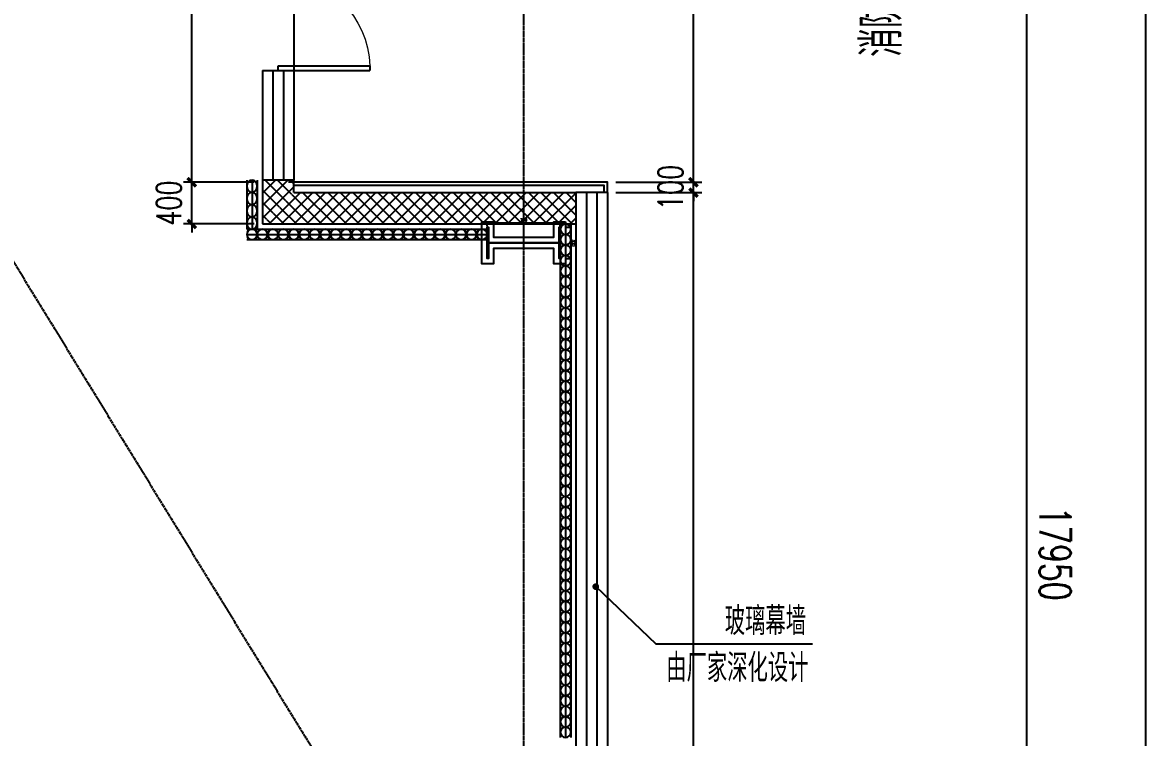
# Model space of a CAD drawing. Extents: x -954573 to 446329, y 489853 to 1226784.
# Drawn here: x -133650 to -122905, y 556133 to 562979 of the extents above; entities that cross this region are included whole.
import ezdxf

# ---------------------------------------------------------------- set-up
doc = ezdxf.new("R2010")
doc.units = 0
doc.header["$LTSCALE"] = 10
doc.header["$MEASUREMENT"] = 0
doc.linetypes.add('10平面$0$DOTE', pattern=[2.42, 2, -0.2, 0.02, -0.2])
doc.layers.get('Defpoints').update_dxf_attribs({"color": 210})
for name, color, linetype in [('10平面$0$10平面$0$WINDOW', 8, 'Continuous'), ('10平面$0$A-AXIS-D', 8, 'Continuous'), ('10平面$0$A-AXIS-DOTE', 8, '10平面$0$DOTE'), ('10平面$0$A-AXIS-DP', 8, 'Continuous'), ('10平面$0$A-AXIS-SYMB', 8, 'Continuous'), ('10平面$0$A-CURTAIN', 8, 'Continuous'), ('10平面$0$A-HATCH-2', 8, 'Continuous'), ('10平面$0$A-HRAIL', 8, 'Continuous'), ('10平面$0$A-TEXT', 8, 'Continuous'), ('10平面$0$A-WINDOW', 8, 'Continuous'), ('10平面$0$AS-COLN', 8, 'Continuous'), ('10平面$0$AS-WALL', 8, 'Continuous'), ('10平面$0$CURTWALL', 8, 'Continuous'), ('10平面$0$DIM_SYMB', 8, 'Continuous'), ('10平面$0$PUB_HATCH', 8, 'Continuous'), ('10平面$0$PUB_TEXT', 8, 'Continuous'), ('10平面$0$WINDOW', 8, 'Continuous'), ('A-LIN-V', 9, 'Continuous')]:
    doc.layers.add(name, color=color, linetype=linetype)
doc.styles.add('10平面$0$_TCH_DIM', font='SIMPLEX', dxfattribs={"bigfont": 'GBCBIG'})
doc.styles.add('10平面$0$_TCH_DIM_T3', font='SIMPLEX', dxfattribs={"width": 0.705882, "bigfont": 'GBCBIG'})
doc.styles.add('10平面$0$A-DIM_T3', font='SIMPLEX', dxfattribs={"width": 0.705882, "bigfont": 'GBCBIG'})
doc.dimstyles.new('10平面$0$_TCH_ARCH&&10', dxfattribs={"dimtxt": 29.75, "dimasz": 10, "dimexe": 10, "dimexo": 10, "dimgap": 12.625, "dimtad": 1, "dimdec": 0, "dimzin": 0, "dimdsep": 46, "dimtxsty": '10平面$0$_TCH_DIM_T3', "dimblk": '10平面$0$_ArchTick', "dimcen": 0.09, "dimclrt": 7, "dimazin": 2, "dimtfac": 1, "dimtdec": 0, "dimtix": 1, "dimtmove": 2, "dimatfit": 3, "dimfxl": 0, "dimtolj": 1, "dimtzin": 0, "dimarcsym": 0})
doc.dimstyles.new('10平面$0$_TCH_ARCH&&100', dxfattribs={"dimtxt": 297.5, "dimasz": 100, "dimexe": 100, "dimexo": 100, "dimgap": 126.25, "dimtad": 1, "dimdec": 0, "dimzin": 0, "dimdsep": 46, "dimtxsty": '10平面$0$_TCH_DIM_T3', "dimblk": '10平面$0$_ArchTick', "dimcen": 0.09, "dimclrt": 7, "dimazin": 2, "dimtfac": 1, "dimtdec": 0, "dimtix": 1, "dimtmove": 2, "dimatfit": 3, "dimfxl": 0, "dimtolj": 1, "dimtzin": 0, "dimarcsym": 0})
doc.dimstyles.new('10平面$0$_TCH_ARCH&&80', dxfattribs={"dimtxt": 238, "dimasz": 80, "dimexe": 80, "dimexo": 80, "dimgap": 101, "dimtad": 1, "dimdec": 0, "dimzin": 0, "dimdsep": 46, "dimtxsty": '10平面$0$_TCH_DIM_T3', "dimblk": '10平面$0$_ArchTick', "dimcen": 0.09, "dimclrt": 7, "dimazin": 2, "dimtfac": 1, "dimtdec": 0, "dimtix": 1, "dimtmove": 2, "dimatfit": 3, "dimfxl": 0, "dimtolj": 1, "dimtzin": 0, "dimarcsym": 0})
doc.dimstyles.new('10平面$0$A-DIM&&100', dxfattribs={"dimtxt": 297.5, "dimasz": 100, "dimexe": 100, "dimexo": 100, "dimgap": 126.25, "dimtad": 1, "dimdec": 0, "dimzin": 0, "dimdsep": 46, "dimtxsty": '10平面$0$A-DIM_T3', "dimblk": '10平面$0$_ArchTick', "dimcen": 0.09, "dimclrt": 7, "dimazin": 2, "dimtfac": 1, "dimtdec": 0, "dimtix": 1, "dimtmove": 2, "dimatfit": 3, "dimfxl": 0, "dimtolj": 1, "dimtzin": 0, "dimarcsym": 0})
pattern_1 = [(45, (60, 0), (-60.000061, 60.000061), []), (135, (60, 0), (-60.000061, -60.000061), [])]

# ---------------------------------------------------------------- blocks, each defined once
blk = doc.blocks.new('10平面$0$_ArchTick')
at = {"color": 0, "linetype": 'ByBlock', "const_width": 0.4}
blk.add_lwpolyline([(-0.5, -0.5), (0.5, 0.5)], dxfattribs=at)
blk = doc.blocks.new('*D3008')
at = {"layer": '10平面$0$A-AXIS-D', "color": 0, "lineweight": -2}
for p, q in [((95776, -237950), (96792, -237950)), ((96692, -237950), (96692, -255900)), ((95776, -255900), (96792, -255900))]:
    blk.add_line(p, q, dxfattribs=at)
at = {"layer": 'Defpoints', "color": 0}
for p in [(95676, -237950), (95676, -255900), (96692, -255900)]:
    blk.add_point(p, dxfattribs=at)
at = {"layer": '10平面$0$A-AXIS-D', "color": 0, "lineweight": -2, "xscale": 100, "yscale": 100, "zscale": 100}
for p, rotation in [((96692, -237950), 90), ((96692, -255900), 270)]:
    blk.add_blockref('10平面$0$_ArchTick', p, dxfattribs=dict(at, rotation=rotation))
at = {"layer": '10平面$0$A-AXIS-D', "color": 7, "insert": (96967, -246925), "char_height": 297.5, "attachment_point": 5, "rotation": 270, "style": '10平面$0$A-DIM_T3'}
blk.add_mtext('\\A1;17950', dxfattribs=at)
blk = doc.blocks.new('*D3084')
at = {"layer": '10平面$0$A-AXIS-D', "color": 0, "lineweight": -2}
for p, q in [((96036, -183400), (97932, -183400)), ((97832, -183400), (97832, -256600)), ((96036, -256600), (97932, -256600))]:
    blk.add_line(p, q, dxfattribs=at)
at = {"layer": 'Defpoints', "color": 0}
for p in [(95936, -183400), (95936, -256600), (97832, -256600)]:
    blk.add_point(p, dxfattribs=at)
at = {"layer": '10平面$0$A-AXIS-D', "color": 0, "lineweight": -2, "xscale": 100, "yscale": 100, "zscale": 100}
for p, rotation in [((97832, -183400), 90), ((97832, -256600), 270)]:
    blk.add_blockref('10平面$0$_ArchTick', p, dxfattribs=dict(at, rotation=rotation))
at = {"layer": '10平面$0$A-AXIS-D', "color": 7, "insert": (98107, -220000), "char_height": 297.5, "attachment_point": 5, "rotation": 270, "style": '10平面$0$_TCH_DIM_T3'}
blk.add_mtext('\\A1;73200', dxfattribs=at)
blk = doc.blocks.new('*D3404')
at = {"layer": '10平面$0$A-AXIS-DP', "color": 0, "lineweight": -2}
for p, q in [((-195790, 766880), (-195790, 766929)), ((-195790, 766919), (-195490, 766919)), ((-195490, 766880), (-195490, 766929))]:
    blk.add_line(p, q, dxfattribs=at)
at = {"layer": 'Defpoints', "color": 0}
for p in [(-195790, 766870), (-195490, 766919), (-195490, 766870)]:
    blk.add_point(p, dxfattribs=at)
at = {"layer": '10平面$0$A-AXIS-DP', "color": 0, "lineweight": -2, "xscale": 10, "yscale": 10, "zscale": 10, "rotation": 180}
blk.add_blockref('10平面$0$_ArchTick', (-195790, 766919), dxfattribs=at)
at = {"layer": '10平面$0$A-AXIS-DP', "color": 0, "lineweight": -2, "xscale": 10, "yscale": 10, "zscale": 10}
blk.add_blockref('10平面$0$_ArchTick', (-195490, 766919), dxfattribs=at)
at = {"layer": '10平面$0$A-AXIS-DP', "color": 7, "insert": (-195640, 766946), "char_height": 29.8, "attachment_point": 5, "style": '10平面$0$_TCH_DIM_T3'}
blk.add_mtext('\\A1;300', dxfattribs=at)
blk = doc.blocks.new('*D3405')
at = {"layer": '10平面$0$A-AXIS-DP', "color": 0, "lineweight": -2}
for p, q in [((-195800, 766820), (-195841, 766820)), ((-195831, 766120), (-195831, 766820)), ((-195800, 766120), (-195841, 766120))]:
    blk.add_line(p, q, dxfattribs=at)
at = {"layer": 'Defpoints', "color": 0}
for p in [(-195831, 766820), (-195790, 766820), (-195790, 766120)]:
    blk.add_point(p, dxfattribs=at)
at = {"layer": '10平面$0$A-AXIS-DP', "color": 0, "lineweight": -2, "xscale": 10, "yscale": 10, "zscale": 10}
for p, rotation in [((-195831, 766820), 90), ((-195831, 766120), 270)]:
    blk.add_blockref('10平面$0$_ArchTick', p, dxfattribs=dict(at, rotation=rotation))
at = {"layer": '10平面$0$A-AXIS-DP', "color": 7, "insert": (-195859, 766470), "char_height": 29.8, "attachment_point": 5, "rotation": 90, "style": '10平面$0$_TCH_DIM_T3'}
blk.add_mtext('\\A1;700', dxfattribs=at)
blk = doc.blocks.new('10平面$0$1232')
at = {"layer": '10平面$0$A-TEXT', "style": '10平面$0$_TCH_DIM'}
blk.add_text('消防救援口', height=384.1, rotation=90, dxfattribs=at).set_placement((-125237, 562649, 0))
blk = doc.blocks.new('10平面$0$99平面图例外参$0$$LinePat$圆环')
for points in [[(0, 150), (300, 150)], [(0, 0), (300, 0)], [(0, -150), (300, -150)]]:
    blk.add_lwpolyline(points)
at = {"color": 0}
blk.add_circle((150, 0), 150, dxfattribs=at)
blk = doc.blocks.new('10平面$0$34242343243')
at = {"layer": '10平面$0$A-HRAIL', "yscale": 0.3333333333333333, "zscale": 0.3333333333333333}
for p, xscale, rotation in [((-131454, 561470), -0.3916666672227438, 90), ((-131454, 561352), -0.3916666672227438, 90), ((-131454, 561235), -0.3916666672227438, 90), ((-131454, 561117), -0.3916666672227438, 90), ((-128454, 561050), -0.3344569287663073, 89.99999999999982), ((-131504, 560950), -0.3333636956401544, 180), ((-131404, 560950), -0.3333636956401544, 180), ((-131304, 560950), -0.3333636956401544, 180), ((-131204, 560950), -0.3333636956401544, 180), ((-131104, 560950), -0.3333636956401544, 180), ((-131004, 560950), -0.3333636956401544, 180), ((-130904, 560950), -0.3333636956401544, 180), ((-130804, 560950), -0.3333636956401544, 180), ((-130704, 560950), -0.3333636956401544, 180), ((-130604, 560950), -0.3333636956401544, 180), ((-130504, 560950), -0.3333636956401544, 180), ((-130404, 560950), -0.3333636956401544, 180), ((-130304, 560950), -0.3333636956401544, 180), ((-130204, 560950), -0.3333636956401544, 180), ((-130104, 560950), -0.3333636956401544, 180), ((-130004, 560950), -0.3333636956401544, 180), ((-129904, 560950), -0.3333636956401544, 180), ((-129804, 560950), -0.3333636956401544, 180), ((-129704, 560950), -0.3333636956401544, 180), ((-129604, 560950), -0.3333636956401544, 180), ((-129504, 560950), -0.3333636956401544, 180), ((-129404, 560950), -0.3333636956401544, 180), ((-129304, 560950), -0.3333636956401544, 180), ((-128454, 560950), -0.3344569287663073, 89.99999999999982), ((-128454, 560849), -0.3344569287663073, 89.99999999999982), ((-128454, 560749), -0.3344569287663073, 89.99999999999982), ((-128454, 560649), -0.3344569287663073, 89.99999999999982), ((-128454, 560548), -0.3344569287663073, 89.99999999999982), ((-128454, 560448), -0.3344569287663073, 89.99999999999982), ((-128454, 560348), -0.3344569287663073, 89.99999999999982), ((-128454, 560247), -0.3344569287663073, 89.99999999999982), ((-128454, 560147), -0.3344569287663073, 89.99999999999982), ((-128454, 560047), -0.3344569287663073, 89.99999999999982), ((-128454, 559946), -0.3344569287663073, 89.99999999999982), ((-128454, 559846), -0.3344569287663073, 89.99999999999982), ((-128454, 559746), -0.3344569287663073, 89.99999999999982), ((-128454, 559645), -0.3344569287663073, 89.99999999999982), ((-128454, 559545), -0.3344569287663073, 89.99999999999982), ((-128454, 559445), -0.3344569287663073, 89.99999999999982), ((-128454, 559344), -0.3344569287663073, 89.99999999999982), ((-128454, 559244), -0.3344569287663073, 89.99999999999982), ((-128454, 559144), -0.3344569287663073, 89.99999999999982), ((-128454, 559043), -0.3344569287663073, 89.99999999999982), ((-128454, 558943), -0.3344569287663073, 89.99999999999982), ((-128454, 558843), -0.3344569287663073, 89.99999999999982), ((-128454, 558742), -0.3344569287663073, 89.99999999999982), ((-128454, 558642), -0.3344569287663073, 89.99999999999982), ((-128454, 558542), -0.3344569287663073, 89.99999999999982), ((-128454, 558441), -0.3344569287663073, 89.99999999999982), ((-128454, 558341), -0.3344569287663073, 89.99999999999982), ((-128454, 558241), -0.3344569287663073, 89.99999999999982), ((-128454, 558140), -0.3344569287663073, 89.99999999999982), ((-128454, 558040), -0.3344569287663073, 89.99999999999982), ((-128454, 557940), -0.3344569287663073, 89.99999999999982), ((-128454, 557839), -0.3344569287663073, 89.99999999999982), ((-128454, 557739), -0.3344569287663073, 89.99999999999982), ((-128454, 557639), -0.3344569287663073, 89.99999999999982), ((-128454, 557538), -0.3344569287663073, 89.99999999999982), ((-128454, 557438), -0.3344569287663073, 89.99999999999982), ((-128454, 557338), -0.3344569287663073, 89.99999999999982), ((-128454, 557237), -0.3344569287663073, 89.99999999999982), ((-128454, 557137), -0.3344569287663073, 89.99999999999982), ((-128454, 557037), -0.3344569287663073, 89.99999999999982), ((-128454, 556936), -0.3344569287663073, 89.99999999999982), ((-128454, 556836), -0.3344569287663073, 89.99999999999982), ((-128454, 556736), -0.3344569287663073, 89.99999999999982), ((-128454, 556635), -0.3344569287663073, 89.99999999999982), ((-128454, 556535), -0.3344569287663073, 89.99999999999982), ((-128454, 556434), -0.3344569287663073, 89.99999999999982), ((-128454, 556334), -0.3344569287663073, 89.99999999999982), ((-128454, 556234), -0.3344569287663073, 89.99999999999982)]:
    blk.add_blockref('10平面$0$99平面图例外参$0$$LinePat$圆环', p, dxfattribs=dict(at, xscale=xscale, rotation=rotation))
blk = doc.blocks.new('*D3801')
at = {"layer": '10平面$0$A-AXIS-DP', "color": 0, "lineweight": -2}
for p, q in [((-127974, 561350), (-127150, 561350)), ((-127230, 548920), (-127230, 561350)), ((-127974, 548920), (-127150, 548920))]:
    blk.add_line(p, q, dxfattribs=at)
at = {"layer": 'Defpoints', "color": 0}
for p in [(-128054, 561350), (-127230, 561350), (-128054, 548920)]:
    blk.add_point(p, dxfattribs=at)
at = {"layer": '10平面$0$A-AXIS-DP', "color": 0, "lineweight": -2, "xscale": 80, "yscale": 80, "zscale": 80}
for p, rotation in [((-127230, 561350), 90), ((-127230, 548920), 270)]:
    blk.add_blockref('10平面$0$_ArchTick', p, dxfattribs=dict(at, rotation=rotation))
at = {"layer": '10平面$0$A-AXIS-DP', "color": 7, "insert": (-127450, 555135), "char_height": 238, "attachment_point": 5, "rotation": 90, "style": '10平面$0$_TCH_DIM_T3'}
blk.add_mtext('\\A1;12430', dxfattribs=at)
blk = doc.blocks.new('*D3802')
at = {"layer": '10平面$0$A-AXIS-DP', "color": 0, "lineweight": -2}
for p, q in [((-127230, 561450), (-127230, 561530)), ((-127974, 561450), (-127150, 561450)), ((-127230, 561350), (-127230, 561450)), ((-127974, 561350), (-127150, 561350)), ((-127230, 561350), (-127230, 561270))]:
    blk.add_line(p, q, dxfattribs=at)
at = {"layer": 'Defpoints', "color": 0}
for p in [(-128054, 561450), (-127230, 561450), (-128054, 561350)]:
    blk.add_point(p, dxfattribs=at)
at = {"layer": '10平面$0$A-AXIS-DP', "color": 0, "lineweight": -2, "xscale": 80, "yscale": 80, "zscale": 80}
for p, rotation in [((-127230, 561450), 270), ((-127230, 561350), 90)]:
    blk.add_blockref('10平面$0$_ArchTick', p, dxfattribs=dict(at, rotation=rotation))
at = {"layer": '10平面$0$A-AXIS-DP', "color": 7, "insert": (-127450, 561400), "char_height": 238, "attachment_point": 5, "rotation": 90, "style": '10平面$0$_TCH_DIM_T3'}
blk.add_mtext('\\A1;100', dxfattribs=at)
blk = doc.blocks.new('*D3803')
at = {"layer": '10平面$0$A-AXIS-DP', "color": 0, "lineweight": -2}
for p, q in [((-127974, 565390), (-127150, 565390)), ((-127230, 561450), (-127230, 565390)), ((-127974, 561450), (-127150, 561450))]:
    blk.add_line(p, q, dxfattribs=at)
at = {"layer": 'Defpoints', "color": 0}
for p in [(-128054, 565390), (-127230, 565390), (-128054, 561450)]:
    blk.add_point(p, dxfattribs=at)
at = {"layer": '10平面$0$A-AXIS-DP', "color": 0, "lineweight": -2, "xscale": 80, "yscale": 80, "zscale": 80}
for p, rotation in [((-127230, 565390), 90), ((-127230, 561450), 270)]:
    blk.add_blockref('10平面$0$_ArchTick', p, dxfattribs=dict(at, rotation=rotation))
at = {"layer": '10平面$0$A-AXIS-DP', "color": 7, "insert": (-127450, 563420), "char_height": 238, "attachment_point": 5, "rotation": 90, "style": '10平面$0$_TCH_DIM_T3'}
blk.add_mtext('\\A1;3940', dxfattribs=at)
blk = doc.blocks.new('*D3915')
at = {"layer": '10平面$0$A-AXIS-DP', "color": 0, "lineweight": -2}
for p, q in [((-131434, 565390), (-132110, 565390)), ((-132030, 561450), (-132030, 565390)), ((-131434, 561450), (-132110, 561450))]:
    blk.add_line(p, q, dxfattribs=at)
at = {"layer": 'Defpoints', "color": 0}
for p in [(-132030, 565390), (-131354, 565390), (-131354, 561450)]:
    blk.add_point(p, dxfattribs=at)
at = {"layer": '10平面$0$A-AXIS-DP', "color": 0, "lineweight": -2, "xscale": 80, "yscale": 80, "zscale": 80}
for p, rotation in [((-132030, 565390), 90), ((-132030, 561450), 270)]:
    blk.add_blockref('10平面$0$_ArchTick', p, dxfattribs=dict(at, rotation=rotation))
at = {"layer": '10平面$0$A-AXIS-DP', "color": 7, "insert": (-132250, 563420), "char_height": 238, "attachment_point": 5, "rotation": 90, "style": '10平面$0$_TCH_DIM_T3'}
blk.add_mtext('\\A1;3940', dxfattribs=at)
blk = doc.blocks.new('*D3916')
at = {"layer": '10平面$0$A-AXIS-DP', "color": 0, "lineweight": -2}
for p, q in [((-132030, 561450), (-132030, 561530)), ((-131434, 561450), (-132110, 561450)), ((-132030, 561050), (-132030, 561450)), ((-131434, 561050), (-132110, 561050)), ((-132030, 561050), (-132030, 560970))]:
    blk.add_line(p, q, dxfattribs=at)
at = {"layer": 'Defpoints', "color": 0}
for p in [(-132030, 561450), (-131354, 561450), (-131354, 561050)]:
    blk.add_point(p, dxfattribs=at)
at = {"layer": '10平面$0$A-AXIS-DP', "color": 0, "lineweight": -2, "xscale": 80, "yscale": 80, "zscale": 80}
for p, rotation in [((-132030, 561450), 270), ((-132030, 561050), 90)]:
    blk.add_blockref('10平面$0$_ArchTick', p, dxfattribs=dict(at, rotation=rotation))
at = {"layer": '10平面$0$A-AXIS-DP', "color": 7, "insert": (-132250, 561250), "char_height": 238, "attachment_point": 5, "rotation": 90, "style": '10平面$0$_TCH_DIM_T3'}
blk.add_mtext('\\A1;400', dxfattribs=at)
blk = doc.blocks.new('10平面$0$10平面$0$$DorLib2D$00000002')
for p, q in [((-0.5, 0), (-0.5, 0.4875)), ((-0.475, 0.4875), (-0.5, 0.4875)), ((-0.475, 0), (-0.475, 0.4875)), ((0.475, 0), (0.475, 0.4875)), ((0.475, 0.4875), (0.5, 0.4875)), ((0.5, 0), (0.5, 0.4875)), ((-0.5, 0), (-0.475, 0)), ((0.5, 0), (0.475, 0))]:
    blk.add_line(p, q)
at = {"lineweight": 13}
for centre, start, end in [((-0.4875, 0), 0, 88.53072), ((0.4875, 0), 91.46928, 180)]:
    blk.add_arc(centre, 0.4875, start, end, dxfattribs=at)
blk = doc.blocks.new('10平面$0$dote')
at = {"layer": '10平面$0$A-AXIS-DOTE'}
blk.add_line((91882.2, -264080), (91882.2, 36662.3), dxfattribs=at)
at = {"layer": '10平面$0$A-AXIS-D'}
for base, p1, p2, dimstyle, picture, middle in [((97831.9, -256600.1), (95936.4, -183400), (95936.4, -256600.1), '10平面$0$_TCH_ARCH&&100', '*D3084', (98106.9, -220000)), ((96692.2, -255900), (95676.4, -237950), (95676.4, -255900), '10平面$0$A-DIM&&100', '*D3008', (96967.2, -246925))]:
    dim = blk.add_linear_dim(base=base, p1=p1, p2=p2, angle=270, dimstyle=dimstyle, override={"dimgap": 0}, dxfattribs=at)
    dim.commit()
    dim.dimension.update_dxf_attribs({"geometry": picture, "text_midpoint": middle, "dimtype": 129, "text_rotation": 270})
blk = doc.blocks.new('10平面$0$nt66')
at = {"layer": '10平面$0$A-HATCH-2'}
blk.add_lwpolyline([(-195840, 766870), (-195440, 766870), (-195440, 766758), (-195586, 766758), (-195586, 766182), (-195440, 766182), (-195440, 766070), (-195840, 766070), (-195840, 766182), (-195694, 766182), (-195694, 766758), (-195840, 766758)], close=True, dxfattribs=at)
at = {"layer": '10平面$0$AS-COLN'}
blk.add_lwpolyline([(-195790, 766820), (-195490, 766820), (-195490, 766808), (-195636, 766808), (-195636, 766132), (-195490, 766132), (-195490, 766120), (-195790, 766120), (-195790, 766132), (-195644, 766132), (-195644, 766808), (-195790, 766808)], close=True, dxfattribs=at)
at = {"layer": '10平面$0$A-AXIS-DP'}
for p1, p2, distance, picture, middle in [((-195790, 766870), (-195490, 766870), 48.8, '*D3404', (-195640, 766946.2)), ((-195790, 766120), (-195790, 766820), 41.2, '*D3405', (-195858.7, 766470))]:
    dim = blk.add_aligned_dim(p1=p1, p2=p2, distance=distance, dimstyle='10平面$0$_TCH_ARCH&&10', dxfattribs=at)
    dim.commit()
    dim.dimension.update_dxf_attribs({"geometry": picture, "text_midpoint": middle})
blk = doc.blocks.new('10平面$0$42343')
at = {"rotation": 270}
blk.add_blockref('10平面$0$nt66', (-895324, 365230), dxfattribs=at)
blk = doc.blocks.new('10平面')
at = {"layer": '10平面$0$PUB_HATCH'}
h = blk.add_hatch(dxfattribs=at)
h.set_pattern_fill('多孔材料', color=256, scale=30, style=0)
h.set_pattern_definition(pattern_1)
h.paths.add_polyline_path([(-131054.2, 561350), (-131054.2, 561470), (-131354.2, 561470), (-131354.2, 561050)])
h = blk.add_hatch(dxfattribs=at)
h.set_pattern_fill('多孔材料', color=256, scale=30, style=0)
h.set_pattern_definition(pattern_1)
h.paths.add_polyline_path([(-131054.2, 561350), (-131354.2, 561050), (-128354.2, 561050), (-128354.2, 561350)])
at = {"layer": '10平面$0$10平面$0$WINDOW'}
blk.add_line((-131054.2, 564318.5), (-131054.2, 562518.5), dxfattribs=at)
at = {"layer": '10平面$0$A-AXIS-DOTE'}
blk.add_line((-128354.2, 551920), (-136320, 564900.2), dxfattribs=at)
at = {"layer": '10平面$0$A-AXIS-SYMB'}
for p, q in [((-128165.2, 557578.2), (-127590, 557030)), ((-127590, 557030), (-126090, 557030))]:
    blk.add_line(p, q, dxfattribs=at)
at = {"layer": '10平面$0$A-AXIS-SYMB', "const_width": 32}
blk.add_lwpolyline([(-128176.8, 557589.2, 1), (-128153.6, 557567.1, 1)], format="xyb", close=True, dxfattribs=at)
at = {"layer": '10平面$0$A-CURTAIN'}
for points in [[(-128054.2, 561350), (-128054.2, 561450), (-131104.2, 561450)], [(-128084.2, 561350), (-128084.2, 561420), (-131054.2, 561420)]]:
    blk.add_lwpolyline(points, dxfattribs=at)
at = {"layer": '10平面$0$AS-WALL'}
for p, q in [((-131054.2, 561470), (-131354.2, 561470)), ((-131354.2, 561470), (-131354.2, 561050)), ((-131054.2, 561350), (-131054.2, 561470)), ((-131054.2, 561350), (-128354.2, 561350)), ((-131354.2, 561050), (-128354.2, 561050))]:
    blk.add_line(p, q, dxfattribs=at)
at = {"layer": '10平面$0$CURTWALL'}
for p, q in [((-128354.2, 561350), (-128354.2, 561200)), ((-128054.2, 561350), (-128354.2, 561350)), ((-128254.2, 561350), (-128254.2, 561200)), ((-128154.2, 561350), (-128154.2, 561200)), ((-128054.2, 561350), (-128054.2, 561200)), ((-128354.2, 561200), (-128354.2, 548920)), ((-128254.2, 561200), (-128254.2, 548920)), ((-128154.2, 561200), (-128154.2, 548920)), ((-128054.2, 561200), (-128054.2, 548920))]:
    blk.add_line(p, q, dxfattribs=at)
at = {"layer": '10平面$0$WINDOW'}
for p, q in [((-131354.2, 562518.5), (-131054.2, 562518.5)), ((-131354.2, 562518.5), (-131354.2, 561470)), ((-131254.2, 562518.5), (-131254.2, 561470)), ((-131154.2, 562518.5), (-131154.2, 561470)), ((-131054.2, 562518.5), (-131054.2, 561470))]:
    blk.add_line(p, q, dxfattribs=at)
blk.add_blockref('10平面$0$1232', (0, 0))
at = {"layer": '10平面$0$10平面$0$WINDOW', "xscale": -1800, "yscale": 1800, "zscale": 300, "rotation": 270.0000000014825}
blk.add_blockref('10平面$0$10平面$0$$DorLib2D$00000002', (-131204.2, 563418.5), dxfattribs=at)
at = {"layer": '10平面$0$A-WINDOW'}
blk.add_blockref('10平面$0$42343', (0, 0), dxfattribs=at)
at = {"layer": '10平面$0$AS-WALL'}
blk.add_blockref('10平面$0$dote', (-220736.4, 804820), dxfattribs=at)
at = {"layer": '10平面$0$DIM_SYMB'}
blk.add_blockref('10平面$0$34242343243', (0, 0), dxfattribs=at)
at = {"layer": '10平面$0$PUB_TEXT', "style": '10平面$0$_TCH_DIM'}
for s, p in [('玻璃幕墙', (-126930.6, 557114)), ('由厂家深化设计', (-127490.6, 556666))]:
    blk.add_text(s, height=270.07, dxfattribs=at).set_placement(p)
at = {"layer": '10平面$0$A-AXIS-DP'}
for p1, p2, distance, picture, middle in [((-131354.2, 561450), (-131354.2, 565390), 675.8, '*D3915', (-132250, 563420)), ((-128054.2, 561450), (-128054.2, 565390), -824.2, '*D3803', (-127450, 563420)), ((-128054.2, 561350), (-128054.2, 561450), -824.2, '*D3802', (-127450, 561400)), ((-131354.2, 561050), (-131354.2, 561450), 675.8, '*D3916', (-132250, 561250)), ((-128054.2, 548920), (-128054.2, 561350), -824.2, '*D3801', (-127450, 555135))]:
    dim = blk.add_aligned_dim(p1=p1, p2=p2, distance=distance, dimstyle='10平面$0$_TCH_ARCH&&80', dxfattribs=at)
    dim.commit()
    dim.dimension.update_dxf_attribs({"geometry": picture, "text_midpoint": middle})

msp = doc.modelspace()

# ---------------------------------------------------------------- block references
at = {"layer": 'A-LIN-V'}
msp.add_blockref('10平面', (0, 0), dxfattribs=at)

doc.saveas('drawing.dxf')
